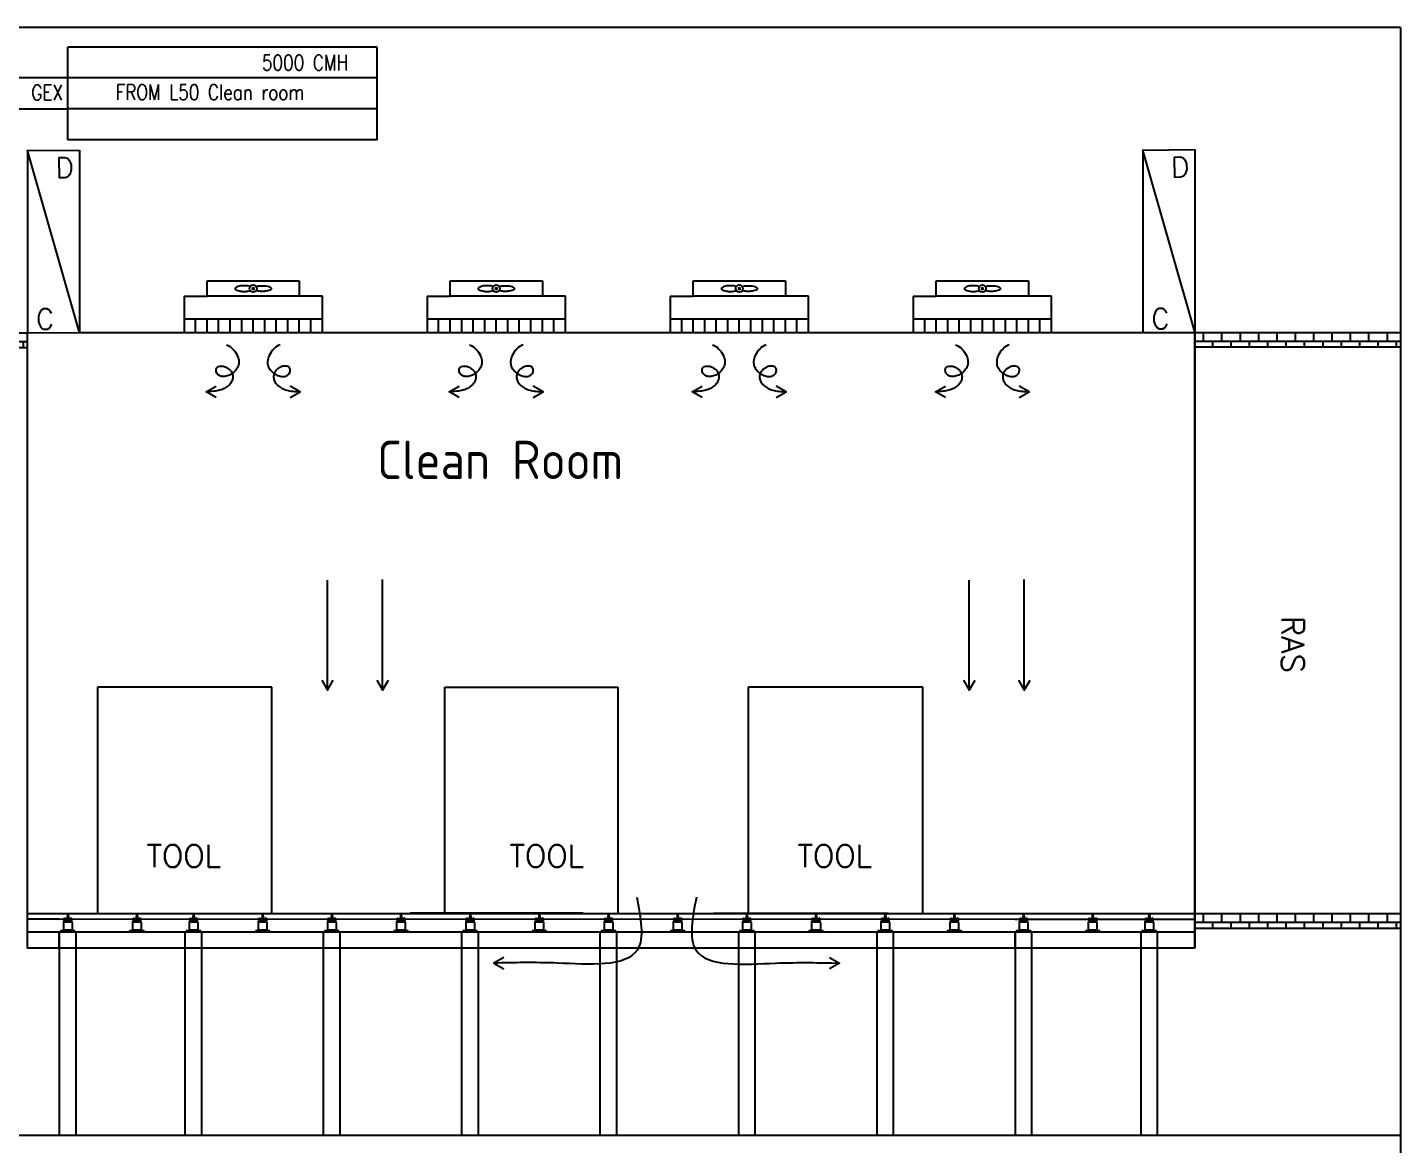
# Model space of a CAD drawing. Header units: millimetres. Extents: x 112 to 18918, y 65 to 12131.
# Drawn here: x 10517 to 13012, y 6738 to 8769 of the extents above; entities that cross this region are included whole.
import ezdxf
from ezdxf.enums import TextEntityAlignment as Align

# ---------------------------------------------------------------- set-up
doc = ezdxf.new("R2010")
doc.units = ezdxf.units.MM
for name, color, linetype in [('A-DETL-01', 1, 'Continuous'), ('M-CEQPM-MAU', 22, 'Continuous'), ('M-EQPM-TXT', 4, 'Continuous'), ('M-HVAC-CMDUCT', 150, 'Continuous'), ('X-F10A-PID-F0-00-MAMEX-001$0$DRAWING CONNECTOR', 3, 'Continuous')]:
    doc.layers.add(name, color=color, linetype=linetype)
doc.styles.add('AA-TXT', font='isocp.shx', dxfattribs={"bigfont": 'chineset.shx'})
doc.styles.add('STDTEXT', font='simplex.shx', dxfattribs={"bigfont": 'china.shx'})
doc.styles.add('X-F10A-PID-F0-00-MAMEX-001$0$ROMANS', font='romans.shx', dxfattribs={"width": 0.8})

# ---------------------------------------------------------------- blocks, each defined once
blk = doc.blocks.new('X-F10A-PID-F0-00-MAMEX-001$0$Textblock')
for p, q in [((0, 15), (50, 15)), ((0, 15), (0, 0)), ((50, 15), (50, 0)), ((0, 10), (50, 10)), ((0, 5), (50, 5)), ((0, 0), (50, 0))]:
    blk.add_line(p, q)
at = {"style": 'X-F10A-PID-F0-00-MAMEX-001$0$ROMANS', "width": 0.8}
for tag, p in [('X', (2.29, 11.06)), ('LINE2', (2.29, 6.06)), ('LINE3', (2.29, 1.06))]:
    blk.add_attdef(tag, p, '', height=2.5, dxfattribs=at)
blk = doc.blocks.new('X-F10A-PID-F0-00-MAMEX-001$0$PFEILEIN')
at = {"flags": 128}
blk.add_lwpolyline([(15, -2.5), (25, -2.5), (25, -5), (30, 0), (25, 5), (25, 2.5), (15, 2.5)], close=True, dxfattribs=at)
at = {"style": 'X-F10A-PID-F0-00-MAMEX-001$0$ROMANS', "width": 0.8}
blk.add_attdef('MEDIUM', text='', height=2.5, dxfattribs=at).set_placement((15.5, 0), align=Align.MIDDLE_LEFT)

msp = doc.modelspace()

# ---------------------------------------------------------------- hatches: boundary and pattern name
at = {"layer": 'M-CEQPM-MAU'}
h = msp.add_hatch(dxfattribs=at)
h.set_pattern_fill('AR-B88', color=252, scale=0.164336)
h.set_pattern_definition([(360, (-661826.928, -1384461.203), (2e-14, 33.39309756), []), (90, (-661826.928, -1384461.203), (-16.69654878, 33.39309756), [33.39309756, -33.39309756])])
h.paths.add_polyline_path([(10517, 8213.6), (10143.1, 8213.6), (10143.1, 8187.2), (10517, 8187.2)])
h = msp.add_hatch(dxfattribs=at)
h.set_pattern_fill('AR-B88', color=252, scale=0.164336)
h.set_pattern_definition([(360, (-659331.446, -1384460.343), (2e-14, 33.39309756), []), (90, (-659331.446, -1384460.343), (-16.69654878, 33.39309756), [33.39309756, -33.39309756])])
h.paths.add_polyline_path([(13012.5, 8214.5), (12638.6, 8214.5), (12638.6, 8188.1), (13012.5, 8188.1)])
h = msp.add_hatch(dxfattribs=at)
h.set_pattern_fill('AR-B88', color=252, scale=0.164336)
h.set_pattern_definition([(360, (-659331.446, -1385516.967), (2e-14, 33.39309756), []), (90, (-659331.446, -1385516.967), (-16.69654878, 33.39309756), [33.39309756, -33.39309756])])
h.paths.add_polyline_path([(13012.5, 7157.9), (12638.6, 7157.9), (12638.6, 7131.5), (13012.5, 7131.5)])

# ---------------------------------------------------------------- linework, layer by layer
at = {"color": 252}
for points in [[(10143.1, 8213.6), (10517, 8213.6)], [(12638.6, 8214.5), (13012.5, 8214.5)], [(10143.1, 8187.2), (10517, 8187.2)], [(12638.6, 8188.1), (13012.5, 8188.1)], [(12638.6, 7157.9), (13012.5, 7157.9)], [(12638.6, 7131.5), (13012.5, 7131.5)]]:
    msp.add_lwpolyline(points, dxfattribs=at)
at = {"layer": 'A-DETL-01', "color": 252, "linetype": 'Continuous'}
for p, q in [((13012.5, 8769), (13012.5, 1469.7)), ((12638.6, 8214.5), (12638.6, 7095))]:
    msp.add_line(p, q, dxfattribs=at)
at = {"layer": 'M-CEQPM-MAU', "color": 252}
for p, q in [((10517, 8545.1), (10517, 8213.6)), ((12544.2, 8545.9), (12544.2, 8214.5)), ((10517, 8213.6), (10611.3, 8214.5)), ((10961.4, 7569.5), (10644, 7569.5)), ((10644, 7569.5), (10644, 7158.6)), ((10961.4, 7158.6), (10961.4, 7569.5)), ((11275.4, 7158.6), (11275.4, 7569.5)), ((11275.4, 7569.5), (11589.9, 7569.5)), ((11589.9, 7569.5), (11589.9, 7158.6)), ((12144.5, 7569.5), (11827.1, 7569.5)), ((11827.1, 7569.5), (11827.1, 7158.6)), ((12144.5, 7158.6), (12144.5, 7569.5)), ((11526.9, 7158.6), (11212.4, 7158.6)), ((11764.1, 7158.6), (12081.5, 7158.6))]:
    msp.add_line(p, q, dxfattribs=at)
at = {"layer": 'M-CEQPM-MAU', "color": 252, "ltscale": 0.1}
for p, q in [((10843.5, 8280.2), (10843.5, 8308.2)), ((10843.5, 8308.2), (11011.1, 8308.2)), ((11011.1, 8308.2), (11011.1, 8280.2)), ((11285.2, 8280.2), (11285.2, 8308.2)), ((11285.2, 8308.2), (11452.8, 8308.2)), ((11452.8, 8308.2), (11452.8, 8280.2)), ((11726.9, 8280.2), (11726.9, 8308.2)), ((11726.9, 8308.2), (11894.6, 8308.2)), ((11894.6, 8308.2), (11894.6, 8280.2)), ((12168.6, 8280.2), (12168.6, 8308.2)), ((12168.6, 8308.2), (12336.3, 8308.2)), ((12336.3, 8308.2), (12336.3, 8280.2)), ((10801.6, 8280.2), (10843.5, 8280.2)), ((10801.6, 8280.2), (10801.6, 8214.5)), ((11011.1, 8280.2), (10843.5, 8280.2)), ((11053, 8280.2), (11011.1, 8280.2)), ((11053, 8214.5), (11053, 8280.2)), ((11243.3, 8280.2), (11285.2, 8280.2)), ((11243.3, 8280.2), (11243.3, 8214.5)), ((11452.8, 8280.2), (11285.2, 8280.2)), ((11494.7, 8280.2), (11452.8, 8280.2)), ((11494.7, 8214.5), (11494.7, 8280.2)), ((11685, 8280.2), (11726.9, 8280.2)), ((11685, 8280.2), (11685, 8214.5)), ((11894.6, 8280.2), (11726.9, 8280.2)), ((11936.5, 8280.2), (11894.6, 8280.2)), ((11936.5, 8214.5), (11936.5, 8280.2)), ((12126.7, 8280.2), (12168.6, 8280.2)), ((12126.7, 8280.2), (12126.7, 8214.5)), ((12336.3, 8280.2), (12168.6, 8280.2)), ((12378.2, 8280.2), (12336.3, 8280.2)), ((12378.2, 8214.5), (12378.2, 8280.2)), ((10801.6, 8239.1), (11053, 8239.1)), ((10822.6, 8214.5), (10822.6, 8239.1)), ((10843.5, 8214.5), (10843.5, 8239.1)), ((10864.5, 8214.5), (10864.5, 8239.1)), ((10885.4, 8214.5), (10885.4, 8239.1)), ((10906.4, 8214.5), (10906.4, 8239.1)), ((10927.3, 8214.5), (10927.3, 8239.1)), ((10948.3, 8214.5), (10948.3, 8239.1)), ((10969.2, 8214.5), (10969.2, 8239.1)), ((10990.2, 8214.5), (10990.2, 8239.1)), ((11011.1, 8214.5), (11011.1, 8239.1)), ((11032.1, 8214.5), (11032.1, 8239.1)), ((11243.3, 8239.1), (11494.7, 8239.1)), ((11264.3, 8214.5), (11264.3, 8239.1)), ((11285.2, 8214.5), (11285.2, 8239.1)), ((11306.2, 8214.5), (11306.2, 8239.1)), ((11327.1, 8214.5), (11327.1, 8239.1)), ((11348.1, 8214.5), (11348.1, 8239.1)), ((11369, 8214.5), (11369, 8239.1)), ((11390, 8214.5), (11390, 8239.1)), ((11410.9, 8214.5), (11410.9, 8239.1)), ((11431.9, 8214.5), (11431.9, 8239.1)), ((11452.8, 8214.5), (11452.8, 8239.1)), ((11473.8, 8214.5), (11473.8, 8239.1)), ((11685, 8239.1), (11936.5, 8239.1)), ((11706, 8214.5), (11706, 8239.1)), ((11726.9, 8214.5), (11726.9, 8239.1)), ((11747.9, 8214.5), (11747.9, 8239.1)), ((11768.8, 8214.5), (11768.8, 8239.1)), ((11789.8, 8214.5), (11789.8, 8239.1)), ((11810.7, 8214.5), (11810.7, 8239.1)), ((11831.7, 8214.5), (11831.7, 8239.1)), ((11852.6, 8214.5), (11852.6, 8239.1)), ((11873.6, 8214.5), (11873.6, 8239.1)), ((11894.6, 8214.5), (11894.6, 8239.1)), ((11915.5, 8214.5), (11915.5, 8239.1)), ((12126.7, 8239.1), (12378.2, 8239.1)), ((12147.7, 8214.5), (12147.7, 8239.1)), ((12168.6, 8214.5), (12168.6, 8239.1)), ((12189.6, 8214.5), (12189.6, 8239.1)), ((12210.5, 8214.5), (12210.5, 8239.1)), ((12231.5, 8214.5), (12231.5, 8239.1)), ((12252.5, 8214.5), (12252.5, 8239.1)), ((12273.4, 8214.5), (12273.4, 8239.1)), ((12294.4, 8214.5), (12294.4, 8239.1)), ((12315.3, 8214.5), (12315.3, 8239.1)), ((12336.3, 8214.5), (12336.3, 8239.1)), ((12357.2, 8214.5), (12357.2, 8239.1)), ((10517, 7094.1), (10517, 8213.6)), ((10611.3, 8214.5), (12638.6, 8214.5)), ((10801.6, 8214.5), (11053, 8214.5)), ((11243.3, 8214.5), (11494.7, 8214.5)), ((11685, 8214.5), (11936.5, 8214.5)), ((12126.7, 8214.5), (12378.2, 8214.5)), ((12638.6, 7095), (12638.6, 8214.5)), ((10517, 7158.1), (10574.8, 7158.1)), ((10574.8, 7147.7), (10517, 7147.6)), ((10574.8, 7157.8), (12311.8, 7158.1)), ((12311.8, 7147.7), (10574.8, 7147.3)), ((10582.3, 7142), (10582.3, 7128.1)), ((10598.1, 7142), (10582.3, 7142)), ((10597.4, 7144.2), (10582.9, 7144.2)), ((10582.9, 7142), (10582.9, 7144.2)), ((10583.3, 7149.6), (10584.7, 7149.6)), ((10583.3, 7149.6), (10583.3, 7144.2)), ((10584.7, 7149.6), (10584.7, 7148.5)), ((10589.3, 7148.5), (10584.7, 7148.5)), ((10590.2, 7159), (10588.5, 7148.5)), ((10589.4, 7149.6), (10589.1, 7144.2)), ((10591, 7149.6), (10589.4, 7149.6)), ((10590.2, 7159), (10591.9, 7148.5)), ((10591, 7149.6), (10591.2, 7144.2)), ((10595.7, 7148.5), (10591, 7148.5)), ((10595.7, 7149.6), (10595.7, 7148.5)), ((10597, 7149.6), (10595.7, 7149.6)), ((10597, 7149.6), (10597, 7144.2)), ((10597.4, 7142), (10597.4, 7144.2)), ((10598.1, 7142), (10598.1, 7128.1)), ((10708, 7142), (10708, 7128.1)), ((10723.8, 7142), (10708, 7142)), ((10723.1, 7144.2), (10708.7, 7144.2)), ((10708.7, 7142), (10708.7, 7144.2)), ((10709.1, 7149.6), (10710.4, 7149.6)), ((10709.1, 7149.6), (10709.1, 7144.2)), ((10710.4, 7149.6), (10710.4, 7148.5)), ((10715, 7148.5), (10710.4, 7148.5)), ((10715.9, 7159), (10714.2, 7148.5)), ((10715.1, 7149.6), (10714.8, 7144.2)), ((10716.7, 7149.6), (10715.1, 7149.6)), ((10715.9, 7159), (10717.6, 7148.5)), ((10716.7, 7149.6), (10717, 7144.2)), ((10721.4, 7148.5), (10716.7, 7148.5)), ((10721.4, 7149.6), (10721.4, 7148.5)), ((10722.7, 7149.6), (10721.4, 7149.6)), ((10722.7, 7149.6), (10722.7, 7144.2)), ((10723.1, 7142), (10723.1, 7144.2)), ((10723.8, 7142), (10723.8, 7128.1)), ((10810.7, 7142), (10810.7, 7128.1)), ((10826.5, 7142), (10810.7, 7142)), ((10825.9, 7144.2), (10811.4, 7144.2)), ((10811.4, 7142), (10811.4, 7144.2)), ((10811.8, 7149.6), (10813.1, 7149.6)), ((10811.8, 7149.6), (10811.8, 7144.2)), ((10813.1, 7149.6), (10813.1, 7148.5)), ((10817.8, 7148.5), (10813.1, 7148.5)), ((10818.6, 7159), (10816.9, 7148.5)), ((10817.8, 7149.6), (10817.6, 7144.2)), ((10819.4, 7149.6), (10817.8, 7149.6)), ((10818.6, 7159), (10820.3, 7148.5)), ((10819.4, 7149.6), (10819.7, 7144.2)), ((10824.1, 7148.5), (10819.5, 7148.5)), ((10824.1, 7149.6), (10824.1, 7148.5)), ((10825.5, 7149.6), (10824.1, 7149.6)), ((10825.5, 7149.6), (10825.5, 7144.2)), ((10825.9, 7142), (10825.9, 7144.2)), ((10826.5, 7142), (10826.5, 7128.1)), ((10936.4, 7142), (10936.4, 7128.1)), ((10952.2, 7142), (10936.4, 7142)), ((10951.6, 7144.2), (10937.1, 7144.2)), ((10937.1, 7142), (10937.1, 7144.2)), ((10937.5, 7149.6), (10938.8, 7149.6)), ((10937.5, 7149.6), (10937.5, 7144.2)), ((10938.8, 7149.6), (10938.8, 7148.5)), ((10943.5, 7148.5), (10938.8, 7148.5)), ((10944.3, 7159), (10942.7, 7148.5)), ((10943.5, 7149.6), (10943.3, 7144.2)), ((10945.1, 7149.6), (10943.5, 7149.6)), ((10944.3, 7159), (10946, 7148.5)), ((10945.1, 7149.6), (10945.4, 7144.2)), ((10949.8, 7148.5), (10945.2, 7148.5)), ((10949.8, 7149.6), (10949.8, 7148.5)), ((10951.2, 7149.6), (10949.8, 7149.6)), ((10951.2, 7149.6), (10951.2, 7144.2)), ((10951.6, 7142), (10951.6, 7144.2)), ((10952.2, 7142), (10952.2, 7128.1)), ((11062.2, 7142), (11062.2, 7128.1)), ((11077.9, 7142), (11062.2, 7142)), ((11077.3, 7144.2), (11062.8, 7144.2)), ((11062.8, 7142), (11062.8, 7144.2)), ((11063.2, 7149.6), (11064.6, 7149.6)), ((11063.2, 7149.6), (11063.2, 7144.2)), ((11064.6, 7149.6), (11064.6, 7148.5)), ((11069.2, 7148.5), (11064.6, 7148.5)), ((11070, 7159), (11068.4, 7148.5)), ((11069.3, 7149.6), (11069, 7144.2)), ((11070.8, 7149.6), (11069.3, 7149.6)), ((11070, 7159), (11071.7, 7148.5)), ((11070.8, 7149.6), (11071.1, 7144.2)), ((11075.5, 7148.5), (11070.9, 7148.5)), ((11075.5, 7149.6), (11075.5, 7148.5)), ((11076.9, 7149.6), (11075.5, 7149.6)), ((11076.9, 7149.6), (11076.9, 7144.2)), ((11077.3, 7142), (11077.3, 7144.2)), ((11077.9, 7142), (11077.9, 7128.1)), ((11187.9, 7142), (11187.9, 7128.1)), ((11203.7, 7142), (11187.9, 7142)), ((11203, 7144.2), (11188.5, 7144.2)), ((11188.5, 7142), (11188.5, 7144.2)), ((11188.9, 7149.6), (11190.3, 7149.6)), ((11188.9, 7149.6), (11188.9, 7144.2)), ((11190.3, 7149.6), (11190.3, 7148.5)), ((11194.9, 7148.5), (11190.3, 7148.5)), ((11195.8, 7159), (11194.1, 7148.5)), ((11195, 7149.6), (11194.7, 7144.2)), ((11196.6, 7149.6), (11195, 7149.6)), ((11195.8, 7159), (11197.4, 7148.5)), ((11196.6, 7149.6), (11196.8, 7144.2)), ((11201.3, 7148.5), (11196.6, 7148.5)), ((11201.3, 7149.6), (11201.3, 7148.5)), ((11202.6, 7149.6), (11201.3, 7149.6)), ((11202.6, 7149.6), (11202.6, 7144.2)), ((11203, 7142), (11203, 7144.2)), ((11203.7, 7142), (11203.7, 7128.1)), ((11313.6, 7142), (11313.6, 7128.1)), ((11329.4, 7142), (11313.6, 7142)), ((11328.7, 7144.2), (11314.2, 7144.2)), ((11314.2, 7142), (11314.2, 7144.2)), ((11314.6, 7149.6), (11316, 7149.6)), ((11314.6, 7149.6), (11314.6, 7144.2)), ((11316, 7149.6), (11316, 7148.5)), ((11320.6, 7148.5), (11316, 7148.5)), ((11321.5, 7159), (11319.8, 7148.5)), ((11320.7, 7149.6), (11320.4, 7144.2)), ((11322.3, 7149.6), (11320.7, 7149.6)), ((11321.5, 7159), (11323.2, 7148.5)), ((11322.3, 7149.6), (11322.5, 7144.2)), ((11327, 7148.5), (11322.3, 7148.5)), ((11327, 7149.6), (11327, 7148.5)), ((11328.3, 7149.6), (11327, 7149.6)), ((11328.3, 7149.6), (11328.3, 7144.2)), ((11328.7, 7142), (11328.7, 7144.2)), ((11329.4, 7142), (11329.4, 7128.1)), ((11439.3, 7142), (11439.3, 7128.1)), ((11455.1, 7142), (11439.3, 7142)), ((11454.4, 7144.2), (11440, 7144.2)), ((11440, 7142), (11440, 7144.2)), ((11440.4, 7149.6), (11441.7, 7149.6)), ((11440.4, 7149.6), (11440.4, 7144.2)), ((11441.7, 7149.6), (11441.7, 7148.5)), ((11446.4, 7148.5), (11441.7, 7148.5)), ((11447.2, 7159), (11445.5, 7148.5)), ((11446.4, 7149.6), (11446.1, 7144.2)), ((11448, 7149.6), (11446.4, 7149.6)), ((11447.2, 7159), (11448.9, 7148.5)), ((11448, 7149.6), (11448.3, 7144.2)), ((11452.7, 7148.5), (11448, 7148.5)), ((11452.7, 7149.6), (11452.7, 7148.5)), ((11454, 7149.6), (11452.7, 7149.6)), ((11454, 7149.6), (11454, 7144.2)), ((11454.4, 7142), (11454.4, 7144.2)), ((11455.1, 7142), (11455.1, 7128.1)), ((11565, 7142), (11565, 7128.1)), ((11580.8, 7142), (11565, 7142)), ((11580.2, 7144.2), (11565.7, 7144.2)), ((11565.7, 7142), (11565.7, 7144.2)), ((11566.1, 7149.6), (11567.4, 7149.6)), ((11566.1, 7149.6), (11566.1, 7144.2)), ((11567.4, 7149.6), (11567.4, 7148.5)), ((11572.1, 7148.5), (11567.4, 7148.5)), ((11572.9, 7159), (11571.2, 7148.5)), ((11572.1, 7149.6), (11571.9, 7144.2)), ((11573.7, 7149.6), (11572.1, 7149.6)), ((11572.9, 7159), (11574.6, 7148.5)), ((11573.7, 7149.6), (11574, 7144.2)), ((11578.4, 7148.5), (11573.8, 7148.5)), ((11578.4, 7149.6), (11578.4, 7148.5)), ((11579.8, 7149.6), (11578.4, 7149.6)), ((11579.8, 7149.6), (11579.8, 7144.2)), ((11580.2, 7142), (11580.2, 7144.2)), ((11580.8, 7142), (11580.8, 7128.1)), ((11690.7, 7142), (11690.7, 7128.1)), ((11706.5, 7142), (11690.7, 7142)), ((11705.9, 7144.2), (11691.4, 7144.2)), ((11691.4, 7142), (11691.4, 7144.2)), ((11691.8, 7149.6), (11693.1, 7149.6)), ((11691.8, 7149.6), (11691.8, 7144.2)), ((11693.1, 7149.6), (11693.1, 7148.5)), ((11697.8, 7148.5), (11693.1, 7148.5)), ((11698.6, 7159), (11697, 7148.5)), ((11697.8, 7149.6), (11697.6, 7144.2)), ((11699.4, 7149.6), (11697.8, 7149.6)), ((11698.6, 7159), (11700.3, 7148.5)), ((11699.4, 7149.6), (11699.7, 7144.2)), ((11704.1, 7148.5), (11699.5, 7148.5)), ((11704.1, 7149.6), (11704.1, 7148.5)), ((11705.5, 7149.6), (11704.1, 7149.6)), ((11705.5, 7149.6), (11705.5, 7144.2)), ((11705.9, 7142), (11705.9, 7144.2)), ((11706.5, 7142), (11706.5, 7128.1)), ((11816.5, 7142), (11816.5, 7128.1)), ((11832.2, 7142), (11816.5, 7142)), ((11831.6, 7144.2), (11817.1, 7144.2)), ((11817.1, 7142), (11817.1, 7144.2)), ((11817.5, 7149.6), (11818.9, 7149.6)), ((11817.5, 7149.6), (11817.5, 7144.2)), ((11818.9, 7149.6), (11818.9, 7148.5)), ((11823.5, 7148.5), (11818.9, 7148.5)), ((11824.4, 7159), (11822.7, 7148.5)), ((11823.6, 7149.6), (11823.3, 7144.2)), ((11825.1, 7149.6), (11823.6, 7149.6)), ((11824.4, 7159), (11826, 7148.5)), ((11825.1, 7149.6), (11825.4, 7144.2)), ((11829.8, 7148.5), (11825.2, 7148.5)), ((11829.8, 7149.6), (11829.8, 7148.5)), ((11831.2, 7149.6), (11829.8, 7149.6)), ((11831.2, 7149.6), (11831.2, 7144.2)), ((11831.6, 7142), (11831.6, 7144.2)), ((11832.2, 7142), (11832.2, 7128.1)), ((11942.2, 7142), (11942.2, 7128.1)), ((11958, 7142), (11942.2, 7142)), ((11957.3, 7144.2), (11942.8, 7144.2)), ((11942.8, 7142), (11942.8, 7144.2)), ((11943.2, 7149.6), (11944.6, 7149.6)), ((11943.2, 7149.6), (11943.2, 7144.2)), ((11944.6, 7149.6), (11944.6, 7148.5)), ((11949.2, 7148.5), (11944.6, 7148.5)), ((11950.1, 7159), (11948.4, 7148.5)), ((11949.3, 7149.6), (11949, 7144.2)), ((11950.9, 7149.6), (11949.3, 7149.6)), ((11950.1, 7159), (11951.7, 7148.5)), ((11950.9, 7149.6), (11951.1, 7144.2)), ((11955.6, 7148.5), (11950.9, 7148.5)), ((11955.6, 7149.6), (11955.6, 7148.5)), ((11956.9, 7149.6), (11955.6, 7149.6)), ((11956.9, 7149.6), (11956.9, 7144.2)), ((11957.3, 7142), (11957.3, 7144.2)), ((11958, 7142), (11958, 7128.1)), ((12067.9, 7142), (12067.9, 7128.1)), ((12083.7, 7142), (12067.9, 7142)), ((12083, 7144.2), (12068.5, 7144.2)), ((12068.5, 7142), (12068.5, 7144.2)), ((12068.9, 7149.6), (12070.3, 7149.6)), ((12068.9, 7149.6), (12068.9, 7144.2)), ((12070.3, 7149.6), (12070.3, 7148.5)), ((12074.9, 7148.5), (12070.3, 7148.5)), ((12075.8, 7159), (12074.1, 7148.5)), ((12075, 7149.6), (12074.7, 7144.2)), ((12076.6, 7149.6), (12075, 7149.6)), ((12075.8, 7159), (12077.5, 7148.5)), ((12076.6, 7149.6), (12076.8, 7144.2)), ((12081.3, 7148.5), (12076.6, 7148.5)), ((12081.3, 7149.6), (12081.3, 7148.5)), ((12082.6, 7149.6), (12081.3, 7149.6)), ((12082.6, 7149.6), (12082.6, 7144.2)), ((12083, 7142), (12083, 7144.2)), ((12083.7, 7142), (12083.7, 7128.1)), ((12193.6, 7142), (12193.6, 7128.1)), ((12209.4, 7142), (12193.6, 7142)), ((12208.7, 7144.2), (12194.3, 7144.2)), ((12194.3, 7142), (12194.3, 7144.2)), ((12194.7, 7149.6), (12196, 7149.6)), ((12194.7, 7149.6), (12194.7, 7144.2)), ((12196, 7149.6), (12196, 7148.5)), ((12200.7, 7148.5), (12196, 7148.5)), ((12201.5, 7159), (12199.8, 7148.5)), ((12200.7, 7149.6), (12200.4, 7144.2)), ((12202.3, 7149.6), (12200.7, 7149.6)), ((12201.5, 7159), (12203.2, 7148.5)), ((12202.3, 7149.6), (12202.6, 7144.2)), ((12207, 7148.5), (12202.4, 7148.5)), ((12207, 7149.6), (12207, 7148.5)), ((12208.3, 7149.6), (12207, 7149.6)), ((12208.3, 7149.6), (12208.3, 7144.2)), ((12208.7, 7142), (12208.7, 7144.2)), ((12209.4, 7142), (12209.4, 7128.1)), ((12311.8, 7157.8), (12638.6, 7157.9)), ((12638.6, 7147.4), (12311.8, 7147.3)), ((12319.3, 7142), (12319.3, 7128.1)), ((12335.1, 7142), (12319.3, 7142)), ((12334.5, 7144.2), (12320, 7144.2)), ((12320, 7142), (12320, 7144.2)), ((12320.4, 7149.6), (12321.7, 7149.6)), ((12320.4, 7149.6), (12320.4, 7144.2)), ((12321.7, 7149.6), (12321.7, 7148.5)), ((12326.4, 7148.5), (12321.7, 7148.5)), ((12327.2, 7159), (12325.5, 7148.5)), ((12326.4, 7149.6), (12326.2, 7144.2)), ((12328, 7149.6), (12326.4, 7149.6)), ((12327.2, 7159), (12328.9, 7148.5)), ((12328, 7149.6), (12328.3, 7144.2)), ((12332.7, 7148.5), (12328.1, 7148.5)), ((12332.7, 7149.6), (12332.7, 7148.5)), ((12334.1, 7149.6), (12332.7, 7149.6)), ((12334.1, 7149.6), (12334.1, 7144.2)), ((12334.5, 7142), (12334.5, 7144.2)), ((12335.1, 7142), (12335.1, 7128.1)), ((12445, 7142), (12445, 7128.1)), ((12460.8, 7142), (12445, 7142)), ((12460.2, 7144.2), (12445.7, 7144.2)), ((12445.7, 7142), (12445.7, 7144.2)), ((12446.1, 7149.6), (12447.4, 7149.6)), ((12446.1, 7149.6), (12446.1, 7144.2)), ((12447.4, 7149.6), (12447.4, 7148.5)), ((12452.1, 7148.5), (12447.4, 7148.5)), ((12452.9, 7159), (12451.3, 7148.5)), ((12452.1, 7149.6), (12451.9, 7144.2)), ((12453.7, 7149.6), (12452.1, 7149.6)), ((12452.9, 7159), (12454.6, 7148.5)), ((12453.7, 7149.6), (12454, 7144.2)), ((12458.4, 7148.5), (12453.8, 7148.5)), ((12458.4, 7149.6), (12458.4, 7148.5)), ((12459.8, 7149.6), (12458.4, 7149.6)), ((12459.8, 7149.6), (12459.8, 7144.2)), ((12460.2, 7142), (12460.2, 7144.2)), ((12460.8, 7142), (12460.8, 7128.1)), ((12547.8, 7142), (12547.8, 7128.1)), ((12563.5, 7142), (12547.8, 7142)), ((12562.9, 7144.2), (12548.4, 7144.2)), ((12548.4, 7142), (12548.4, 7144.2)), ((12548.8, 7149.6), (12550.2, 7149.6)), ((12548.8, 7149.6), (12548.8, 7144.2)), ((12550.2, 7149.6), (12550.2, 7148.5)), ((12554.8, 7148.5), (12550.2, 7148.5)), ((12555.7, 7159), (12554, 7148.5)), ((12554.9, 7149.6), (12554.6, 7144.2)), ((12556.5, 7149.6), (12554.9, 7149.6)), ((12555.7, 7159), (12557.3, 7148.5)), ((12556.5, 7149.6), (12556.7, 7144.2)), ((12561.2, 7148.5), (12556.5, 7148.5)), ((12561.2, 7149.6), (12561.2, 7148.5)), ((12562.5, 7149.6), (12561.2, 7149.6)), ((12562.5, 7149.6), (12562.5, 7144.2)), ((12562.9, 7142), (12562.9, 7144.2)), ((12563.5, 7142), (12563.5, 7128.1)), ((10603.3, 7126.7), (10577, 7126.7)), ((10577, 7126.7), (10577, 7124.6)), ((10603.3, 7124.6), (10577, 7124.6)), ((10582.3, 7128.1), (10598.1, 7128.1)), ((10583.1, 7128.1), (10583.1, 7126.8)), ((10597.2, 7128.1), (10597.2, 7126.7)), ((10603.3, 7126.7), (10603.3, 7124.6)), ((10729, 7126.7), (10702.7, 7126.7)), ((10702.7, 7126.7), (10702.7, 7124.6)), ((10729, 7124.6), (10702.7, 7124.6)), ((10708, 7128.1), (10723.8, 7128.1)), ((10708.9, 7128.1), (10708.9, 7126.8)), ((10722.9, 7128.1), (10722.9, 7126.7)), ((10729, 7126.7), (10729, 7124.6)), ((10831.8, 7126.7), (10805.5, 7126.7)), ((10805.5, 7126.7), (10805.5, 7124.6)), ((10831.8, 7124.6), (10805.5, 7124.6)), ((10810.7, 7128.1), (10826.5, 7128.1)), ((10811.6, 7128.1), (10811.6, 7126.8)), ((10825.6, 7128.1), (10825.6, 7126.7)), ((10831.8, 7126.7), (10831.8, 7124.6)), ((10957.5, 7126.7), (10931.2, 7126.7)), ((10931.2, 7126.7), (10931.2, 7124.6)), ((10957.5, 7124.6), (10931.2, 7124.6)), ((10936.4, 7128.1), (10952.2, 7128.1)), ((10937.3, 7128.1), (10937.3, 7126.8)), ((10951.4, 7128.1), (10951.4, 7126.7)), ((10957.5, 7126.7), (10957.5, 7124.6)), ((11083.2, 7126.7), (11056.9, 7126.7)), ((11056.9, 7126.7), (11056.9, 7124.6)), ((11083.2, 7124.6), (11056.9, 7124.6)), ((11062.2, 7128.1), (11077.9, 7128.1)), ((11063, 7128.1), (11063, 7126.8)), ((11077.1, 7128.1), (11077.1, 7126.7)), ((11083.2, 7126.7), (11083.2, 7124.6)), ((11208.9, 7126.7), (11182.6, 7126.7)), ((11182.6, 7126.7), (11182.6, 7124.6)), ((11208.9, 7124.6), (11182.6, 7124.6)), ((11187.9, 7128.1), (11203.7, 7128.1)), ((11188.7, 7128.1), (11188.7, 7126.8)), ((11202.8, 7128.1), (11202.8, 7126.7)), ((11208.9, 7126.7), (11208.9, 7124.6)), ((11334.6, 7126.7), (11308.3, 7126.7)), ((11308.3, 7126.7), (11308.3, 7124.6)), ((11334.6, 7124.6), (11308.3, 7124.6)), ((11313.6, 7128.1), (11329.4, 7128.1)), ((11314.5, 7128.1), (11314.5, 7126.8)), ((11328.5, 7128.1), (11328.5, 7126.7)), ((11334.6, 7126.7), (11334.6, 7124.6)), ((11460.3, 7126.7), (11434.1, 7126.7)), ((11434.1, 7126.7), (11434.1, 7124.6)), ((11460.3, 7124.6), (11434.1, 7124.6)), ((11439.3, 7128.1), (11455.1, 7128.1)), ((11440.2, 7128.1), (11440.2, 7126.8)), ((11454.2, 7128.1), (11454.2, 7126.7)), ((11460.3, 7126.7), (11460.3, 7124.6)), ((11586.1, 7126.7), (11559.8, 7126.7)), ((11559.8, 7126.7), (11559.8, 7124.6)), ((11586.1, 7124.6), (11559.8, 7124.6)), ((11565, 7128.1), (11580.8, 7128.1)), ((11565.9, 7128.1), (11565.9, 7126.8)), ((11580, 7128.1), (11580, 7126.7)), ((11586.1, 7126.7), (11586.1, 7124.6)), ((11711.8, 7126.7), (11685.5, 7126.7)), ((11685.5, 7126.7), (11685.5, 7124.6)), ((11711.8, 7124.6), (11685.5, 7124.6)), ((11690.7, 7128.1), (11706.5, 7128.1)), ((11691.6, 7128.1), (11691.6, 7126.8)), ((11705.7, 7128.1), (11705.7, 7126.7)), ((11711.8, 7126.7), (11711.8, 7124.6)), ((11837.5, 7126.7), (11811.2, 7126.7)), ((11811.2, 7126.7), (11811.2, 7124.6)), ((11837.5, 7124.6), (11811.2, 7124.6)), ((11816.5, 7128.1), (11832.2, 7128.1)), ((11817.3, 7128.1), (11817.3, 7126.8)), ((11831.4, 7128.1), (11831.4, 7126.7)), ((11837.5, 7126.7), (11837.5, 7124.6)), ((11963.2, 7126.7), (11936.9, 7126.7)), ((11936.9, 7126.7), (11936.9, 7124.6)), ((11963.2, 7124.6), (11936.9, 7124.6)), ((11942.2, 7128.1), (11958, 7128.1)), ((11943, 7128.1), (11943, 7126.8)), ((11957.1, 7128.1), (11957.1, 7126.7)), ((11963.2, 7126.7), (11963.2, 7124.6)), ((12088.9, 7126.7), (12062.6, 7126.7)), ((12062.6, 7126.7), (12062.6, 7124.6)), ((12088.9, 7124.6), (12062.6, 7124.6)), ((12067.9, 7128.1), (12083.7, 7128.1)), ((12068.8, 7128.1), (12068.8, 7126.8)), ((12082.8, 7128.1), (12082.8, 7126.7)), ((12088.9, 7126.7), (12088.9, 7124.6)), ((12214.6, 7126.7), (12188.4, 7126.7)), ((12188.4, 7126.7), (12188.4, 7124.6)), ((12214.6, 7124.6), (12188.4, 7124.6)), ((12193.6, 7128.1), (12209.4, 7128.1)), ((12194.5, 7128.1), (12194.5, 7126.8)), ((12208.5, 7128.1), (12208.5, 7126.7)), ((12214.6, 7126.7), (12214.6, 7124.6)), ((12340.4, 7126.7), (12314.1, 7126.7)), ((12314.1, 7126.7), (12314.1, 7124.6)), ((12340.4, 7124.6), (12314.1, 7124.6)), ((12319.3, 7128.1), (12335.1, 7128.1)), ((12320.2, 7128.1), (12320.2, 7126.8)), ((12334.3, 7128.1), (12334.3, 7126.7)), ((12340.4, 7126.7), (12340.4, 7124.6)), ((12466.1, 7126.7), (12439.8, 7126.7)), ((12439.8, 7126.7), (12439.8, 7124.6)), ((12466.1, 7124.6), (12439.8, 7124.6)), ((12445, 7128.1), (12460.8, 7128.1)), ((12445.9, 7128.1), (12445.9, 7126.8)), ((12460, 7128.1), (12460, 7126.7)), ((12466.1, 7126.7), (12466.1, 7124.6)), ((12568.8, 7126.7), (12542.5, 7126.7)), ((12542.5, 7126.7), (12542.5, 7124.6)), ((12568.8, 7124.6), (12542.5, 7124.6)), ((12547.8, 7128.1), (12563.5, 7128.1)), ((12548.6, 7128.1), (12548.6, 7126.8)), ((12562.7, 7128.1), (12562.7, 7126.7)), ((12568.8, 7126.7), (12568.8, 7124.6))]:
    msp.add_line(p, q, dxfattribs=at)
at = {"layer": 'M-CEQPM-MAU', "color": 252}
for points in [[(13012.5, 8769), (8977.2, 8769)], [(13012.5, 6754.7), (8977.2, 6754.7)]]:
    msp.add_lwpolyline(points, dxfattribs=at)
for points in [[(10611.3, 8545.9), (10611.3, 8214.5), (10517, 8545.1)], [(12638.6, 8546.8), (12638.6, 8215.4), (12544.2, 8545.9)]]:
    msp.add_lwpolyline(points, close=True, dxfattribs=at)
at = {"layer": 'M-CEQPM-MAU', "color": 252, "ltscale": 0.1}
for points in [[(10922, 8298, 0.03966), (10917.6, 8299, 0.032614), (10910.8, 8299.4, 0.032614), (10904.1, 8299, 0.044087), (10899.3, 8297.9, 0.086721), (10895.2, 8295.8, 0.233651), (10894.4, 8294.2, 0.233651), (10895.2, 8292.6, 0.086721), (10899.3, 8290.5, 0.044087), (10904.1, 8289.4, 0.032614), (10910.8, 8289, 0.032614), (10917.6, 8289.4, 0.03966), (10922, 8290.4)], [(10932.7, 8298, -0.03966), (10937.1, 8299, -0.032614), (10943.8, 8299.4, -0.032614), (10950.5, 8299, -0.044087), (10955.4, 8297.9, -0.086721), (10959.4, 8295.8, -0.233651), (10960.2, 8294.2, -0.233651), (10959.4, 8292.6, -0.086721), (10955.4, 8290.5, -0.044087), (10950.5, 8289.4, -0.032614), (10943.8, 8289, -0.032614), (10937.1, 8289.4, -0.03966), (10932.7, 8290.4)], [(11363.7, 8298, 0.03966), (11359.3, 8299, 0.032614), (11352.6, 8299.4, 0.032614), (11345.8, 8299, 0.044087), (11341, 8297.9, 0.086721), (11336.9, 8295.8, 0.233651), (11336.2, 8294.2, 0.233651), (11336.9, 8292.6, 0.086721), (11341, 8290.5, 0.044087), (11345.8, 8289.4, 0.032614), (11352.6, 8289, 0.032614), (11359.3, 8289.4, 0.03966), (11363.7, 8290.4)], [(11374.4, 8298, -0.03966), (11378.8, 8299, -0.032614), (11385.5, 8299.4, -0.032614), (11392.2, 8299, -0.044087), (11397.1, 8297.9, -0.086721), (11401.1, 8295.8, -0.233651), (11401.9, 8294.2, -0.233651), (11401.1, 8292.6, -0.086721), (11397.1, 8290.5, -0.044087), (11392.2, 8289.4, -0.032614), (11385.5, 8289, -0.032614), (11378.8, 8289.4, -0.03966), (11374.4, 8290.4)], [(11805.4, 8298, 0.03966), (11801, 8299, 0.032614), (11794.3, 8299.4, 0.032614), (11787.5, 8299, 0.044087), (11782.7, 8297.9, 0.086721), (11778.7, 8295.8, 0.233651), (11777.9, 8294.2, 0.233651), (11778.7, 8292.6, 0.086721), (11782.7, 8290.5, 0.044087), (11787.5, 8289.4, 0.032614), (11794.3, 8289, 0.032614), (11801, 8289.4, 0.03966), (11805.4, 8290.4)], [(11816.1, 8298, -0.03966), (11820.5, 8299, -0.032614), (11827.2, 8299.4, -0.032614), (11833.9, 8299, -0.044087), (11838.8, 8297.9, -0.086721), (11842.8, 8295.8, -0.233651), (11843.6, 8294.2, -0.233651), (11842.8, 8292.6, -0.086721), (11838.8, 8290.5, -0.044087), (11833.9, 8289.4, -0.032614), (11827.2, 8289, -0.032614), (11820.5, 8289.4, -0.03966), (11816.1, 8290.4)], [(12247.1, 8298, 0.03966), (12242.7, 8299, 0.032614), (12236, 8299.4, 0.032614), (12229.3, 8299, 0.044087), (12224.4, 8297.9, 0.086721), (12220.4, 8295.8, 0.233651), (12219.6, 8294.2, 0.233651), (12220.4, 8292.6, 0.086721), (12224.4, 8290.5, 0.044087), (12229.3, 8289.4, 0.032614), (12236, 8289, 0.032614), (12242.7, 8289.4, 0.03966), (12247.1, 8290.4)], [(12257.8, 8298, -0.03966), (12262.2, 8299, -0.032614), (12268.9, 8299.4, -0.032614), (12275.6, 8299, -0.044087), (12280.5, 8297.9, -0.086721), (12284.5, 8295.8, -0.233651), (12285.3, 8294.2, -0.233651), (12284.5, 8292.6, -0.086721), (12280.5, 8290.5, -0.044087), (12275.6, 8289.4, -0.032614), (12268.9, 8289, -0.032614), (12262.2, 8289.4, -0.03966), (12257.8, 8290.4)]]:
    msp.add_lwpolyline(points, format="xyb", dxfattribs=at)
at = {"layer": 'M-CEQPM-MAU', "color": 252, "ltscale": 0.1, "const_width": 3.29}
for points in [[(10929, 8294.2, -1), (10925.7, 8294.2, -1)], [(11370.7, 8294.2, -1), (11367.4, 8294.2, -1)], [(11812.4, 8294.2, -1), (11809.1, 8294.2, -1)], [(12254.1, 8294.2, -1), (12250.8, 8294.2, -1)]]:
    msp.add_lwpolyline(points, format="xyb", close=True, dxfattribs=at)
at = {"layer": 'M-CEQPM-MAU', "color": 252, "ltscale": 0.1}
for points in [[(10517, 7124.6), (10574.8, 7124.6)], [(12311.8, 7095), (10574.8, 7095), (10574.8, 7124.6), (12311.8, 7124.6)], [(12638.6, 7095), (12311.8, 7095), (12311.8, 7124.6), (12638.6, 7124.6)], [(10574.8, 7095), (10517, 7095)]]:
    msp.add_lwpolyline(points, dxfattribs=at)
for points in [[(10575.4, 6754.7), (10575.4, 7124.6), (10605, 7124.6), (10605, 6754.7)], [(10803.8, 6754.7), (10803.8, 7124.6), (10833.4, 7124.6), (10833.4, 6754.7)], [(11055.3, 6754.7), (11055.3, 7124.6), (11084.8, 7124.6), (11084.8, 6754.7)], [(11306.7, 6754.7), (11306.7, 7124.6), (11336.3, 7124.6), (11336.3, 6754.7)], [(11558.1, 6754.7), (11558.1, 7124.6), (11587.7, 7124.6), (11587.7, 6754.7)], [(11809.6, 6754.7), (11809.6, 7124.6), (11839.1, 7124.6), (11839.1, 6754.7)], [(12061, 6754.7), (12061, 7124.6), (12090.6, 7124.6), (12090.6, 6754.7)], [(12312.4, 6754.7), (12312.4, 7124.6), (12342, 7124.6), (12342, 6754.7)], [(12540.9, 6754.7), (12540.9, 7124.6), (12570.4, 7124.6), (12570.4, 6754.7)]]:
    msp.add_lwpolyline(points, close=True, dxfattribs=at)
for centre in [(10927.3, 8294.2), (11369, 8294.2), (11810.7, 8294.2), (12252.5, 8294.2)]:
    msp.add_circle(centre, 6.57, dxfattribs=at)
at = {"layer": 'M-HVAC-CMDUCT', "color": 252}
for p, q in [((11062.5, 7564), (11062.5, 7763.9)), ((11162.5, 7564), (11162.5, 7765)), ((12228.7, 7564), (12228.7, 7763.9)), ((12328.7, 7564), (12328.7, 7765))]:
    msp.add_line(p, q, dxfattribs=at)
at = {"layer": 'M-HVAC-CMDUCT', "color": 252, "ltscale": 0.1}
for points in [[(10878.6, 8191.9, -0.140241), (10889.7, 8184.5, -0.038232), (10893.7, 8180.3), (10894.8, 8178.7), (10896.7, 8175.4), (10898.4, 8172.4), (10899.5, 8169.5), (10900.3, 8166.9), (10900.9, 8164.3), (10901.2, 8161.9), (10901.2, 8159.7), (10901.1, 8157.5), (10900.7, 8155.4), (10900.1, 8153.4), (10899.3, 8151.4), (10898.2, 8149.5), (10897, 8147.6), (10895.6, 8145.7), (10894, 8144), (10892.3, 8142.3), (10890.5, 8140.7), (10888.5, 8139.3), (10886.5, 8138), (10884.4, 8136.9), (10882.3, 8136), (10880.2, 8135.3), (10878, 8134.7), (10876, 8134.4), (10874, 8134.2), (10872.1, 8134.2), (10870.3, 8134.4), (10868.7, 8134.7), (10867.3, 8135.2), (10866, 8135.9), (10864.8, 8136.6, -0.282011), (10859.9, 8146.1, -0.222152), (10862.1, 8151.3, -0.123311), (10866.4, 8153.2), (10868, 8153.3), (10869.7, 8153.4), (10871.5, 8153.3), (10873.2, 8153), (10874.9, 8152.6), (10876.5, 8152), (10878.1, 8151.3), (10879.6, 8150.4), (10881.1, 8149.5), (10882.5, 8148.5), (10883.7, 8147.4), (10884.9, 8146.2), (10886, 8145.1), (10887, 8143.8), (10887.8, 8142.6), (10888.6, 8141.3), (10889.2, 8139.9), (10889.6, 8138.5), (10890, 8137), (10890.2, 8135.6), (10890.3, 8134), (10890.3, 8132.4), (10890.1, 8130.8), (10889.7, 8129.2), (10889.3, 8127.6), (10888.6, 8126), (10887.8, 8124.4), (10886.9, 8122.9), (10885.8, 8121.4), (10884.6, 8119.9), (10883.2, 8118.6), (10881.7, 8117.2), (10880.1, 8116), (10878.4, 8114.8), (10876.6, 8113.7), (10874.7, 8112.7), (10872.8, 8111.8), (10870.8, 8110.9), (10868.6, 8110.2), (10866.3, 8109.5), (10863.9, 8108.9), (10861.3, 8108.3), (10858.5, 8107.9), (10855.5, 8107.5), (10852.2, 8107.1), (10848.8, 8106.8), (10845.3, 8106.6), (10841.9, 8106.4)], [(10976, 8191.9, 0.140241), (10964.8, 8184.5, 0.038232), (10960.9, 8180.3), (10959.8, 8178.7), (10957.8, 8175.4), (10956.2, 8172.4), (10955, 8169.5), (10954.2, 8166.9), (10953.7, 8164.3), (10953.4, 8161.9), (10953.3, 8159.7), (10953.5, 8157.5), (10953.9, 8155.4), (10954.5, 8153.4), (10955.3, 8151.4), (10956.3, 8149.5), (10957.5, 8147.6), (10959, 8145.7), (10960.5, 8144), (10962.3, 8142.3), (10964.1, 8140.7), (10966, 8139.3), (10968.1, 8138), (10970.1, 8136.9), (10972.3, 8136), (10974.4, 8135.3), (10976.5, 8134.7), (10978.6, 8134.4), (10980.6, 8134.2), (10982.5, 8134.2), (10984.2, 8134.4), (10985.8, 8134.7), (10987.3, 8135.2), (10988.5, 8135.9), (10989.7, 8136.6, 0.282011), (10994.6, 8146.1, 0.222152), (10992.4, 8151.3, 0.123311), (10988.1, 8153.2), (10986.5, 8153.3), (10984.8, 8153.4), (10983.1, 8153.3), (10981.4, 8153), (10979.7, 8152.6), (10978, 8152), (10976.4, 8151.3), (10974.9, 8150.4), (10973.5, 8149.5), (10972.1, 8148.5), (10970.8, 8147.4), (10969.6, 8146.2), (10968.5, 8145.1), (10967.6, 8143.8), (10966.7, 8142.6), (10966, 8141.3), (10965.4, 8139.9), (10964.9, 8138.5), (10964.5, 8137), (10964.3, 8135.6), (10964.2, 8134), (10964.3, 8132.4), (10964.5, 8130.8), (10964.8, 8129.2), (10965.3, 8127.6), (10965.9, 8126), (10966.7, 8124.4), (10967.6, 8122.9), (10968.7, 8121.4), (10970, 8119.9), (10971.3, 8118.6), (10972.8, 8117.2), (10974.4, 8116), (10976.1, 8114.8), (10977.9, 8113.7), (10979.8, 8112.7), (10981.8, 8111.8), (10983.8, 8110.9), (10985.9, 8110.2), (10988.2, 8109.5), (10990.7, 8108.9), (10993.3, 8108.3), (10996.1, 8107.9), (10999.1, 8107.5), (11002.3, 8107.1), (11005.7, 8106.8), (11009.2, 8106.6), (11012.7, 8106.4)], [(11320.3, 8191.9, -0.140241), (11331.5, 8184.5, -0.038232), (11335.4, 8180.3), (11336.5, 8178.7), (11338.5, 8175.4), (11340.1, 8172.4), (11341.2, 8169.5), (11342, 8166.9), (11342.6, 8164.3), (11342.9, 8161.9), (11342.9, 8159.7), (11342.8, 8157.5), (11342.4, 8155.4), (11341.8, 8153.4), (11341, 8151.4), (11339.9, 8149.5), (11338.7, 8147.6), (11337.3, 8145.7), (11335.7, 8144), (11334, 8142.3), (11332.2, 8140.7), (11330.2, 8139.3), (11328.2, 8138), (11326.1, 8136.9), (11324, 8136), (11321.9, 8135.3), (11319.8, 8134.7), (11317.7, 8134.4), (11315.7, 8134.2), (11313.8, 8134.2), (11312, 8134.4), (11310.4, 8134.7), (11309, 8135.2), (11307.7, 8135.9), (11306.5, 8136.6, -0.282011), (11301.6, 8146.1, -0.222152), (11303.8, 8151.3, -0.123311), (11308.1, 8153.2), (11309.7, 8153.3), (11311.4, 8153.4), (11313.2, 8153.3), (11314.9, 8153), (11316.6, 8152.6), (11318.2, 8152), (11319.8, 8151.3), (11321.4, 8150.4), (11322.8, 8149.5), (11324.2, 8148.5), (11325.5, 8147.4), (11326.6, 8146.2), (11327.7, 8145.1), (11328.7, 8143.8), (11329.5, 8142.6), (11330.3, 8141.3), (11330.9, 8139.9), (11331.4, 8138.5), (11331.7, 8137), (11331.9, 8135.6), (11332, 8134), (11332, 8132.4), (11331.8, 8130.8), (11331.4, 8129.2), (11331, 8127.6), (11330.3, 8126), (11329.6, 8124.4), (11328.6, 8122.9), (11327.5, 8121.4), (11326.3, 8119.9), (11324.9, 8118.6), (11323.4, 8117.2), (11321.8, 8116), (11320.1, 8114.8), (11318.3, 8113.7), (11316.5, 8112.7), (11314.5, 8111.8), (11312.5, 8110.9), (11310.3, 8110.2), (11308, 8109.5), (11305.6, 8108.9), (11303, 8108.3), (11300.2, 8107.9), (11297.2, 8107.5), (11293.9, 8107.1), (11290.5, 8106.8), (11287.1, 8106.6), (11283.6, 8106.4)], [(11417.7, 8191.9, 0.140241), (11406.5, 8184.5, 0.038232), (11402.6, 8180.3), (11401.5, 8178.7), (11399.5, 8175.4), (11397.9, 8172.4), (11396.8, 8169.5), (11395.9, 8166.9), (11395.4, 8164.3), (11395.1, 8161.9), (11395, 8159.7), (11395.2, 8157.5), (11395.6, 8155.4), (11396.2, 8153.4), (11397, 8151.4), (11398, 8149.5), (11399.3, 8147.6), (11400.7, 8145.7), (11402.2, 8144), (11404, 8142.3), (11405.8, 8140.7), (11407.7, 8139.3), (11409.8, 8138), (11411.9, 8136.9), (11414, 8136), (11416.1, 8135.3), (11418.2, 8134.7), (11420.3, 8134.4), (11422.3, 8134.2), (11424.2, 8134.2), (11425.9, 8134.4), (11427.6, 8134.7), (11429, 8135.2), (11430.2, 8135.9), (11431.4, 8136.6, 0.282011), (11436.3, 8146.1, 0.222152), (11434.1, 8151.3, 0.123311), (11429.8, 8153.2), (11428.2, 8153.3), (11426.5, 8153.4), (11424.8, 8153.3), (11423.1, 8153), (11421.4, 8152.6), (11419.7, 8152), (11418.1, 8151.3), (11416.6, 8150.4), (11415.2, 8149.5), (11413.8, 8148.5), (11412.5, 8147.4), (11411.3, 8146.2), (11410.3, 8145.1), (11409.3, 8143.8), (11408.4, 8142.6), (11407.7, 8141.3), (11407.1, 8139.9), (11406.6, 8138.5), (11406.3, 8137), (11406, 8135.6), (11405.9, 8134), (11406, 8132.4), (11406.2, 8130.8), (11406.5, 8129.2), (11407, 8127.6), (11407.6, 8126), (11408.4, 8124.4), (11409.4, 8122.9), (11410.4, 8121.4), (11411.7, 8119.9), (11413.1, 8118.6), (11414.5, 8117.2), (11416.1, 8116), (11417.9, 8114.8), (11419.6, 8113.7), (11421.5, 8112.7), (11423.5, 8111.8), (11425.5, 8110.9), (11427.7, 8110.2), (11429.9, 8109.5), (11432.4, 8108.9), (11435, 8108.3), (11437.8, 8107.9), (11440.8, 8107.5), (11444, 8107.1), (11447.4, 8106.8), (11450.9, 8106.6), (11454.4, 8106.4)], [(11762, 8191.9, -0.140241), (11773.2, 8184.5, -0.038232), (11777.1, 8180.3), (11778.2, 8178.7), (11780.2, 8175.4), (11781.8, 8172.4), (11782.9, 8169.5), (11783.7, 8166.9), (11784.3, 8164.3), (11784.6, 8161.9), (11784.7, 8159.7), (11784.5, 8157.5), (11784.1, 8155.4), (11783.5, 8153.4), (11782.7, 8151.4), (11781.7, 8149.5), (11780.4, 8147.6), (11779, 8145.7), (11777.4, 8144), (11775.7, 8142.3), (11773.9, 8140.7), (11771.9, 8139.3), (11769.9, 8138), (11767.8, 8136.9), (11765.7, 8136), (11763.6, 8135.3), (11761.5, 8134.7), (11759.4, 8134.4), (11757.4, 8134.2), (11755.5, 8134.2), (11753.7, 8134.4), (11752.1, 8134.7), (11750.7, 8135.2), (11749.4, 8135.9), (11748.2, 8136.6, -0.282011), (11743.3, 8146.1, -0.222152), (11745.6, 8151.3, -0.123311), (11749.9, 8153.2), (11751.5, 8153.3), (11753.1, 8153.4), (11754.9, 8153.3), (11756.6, 8153), (11758.3, 8152.6), (11759.9, 8152), (11761.5, 8151.3), (11763.1, 8150.4), (11764.5, 8149.5), (11765.9, 8148.5), (11767.2, 8147.4), (11768.4, 8146.2), (11769.4, 8145.1), (11770.4, 8143.8), (11771.2, 8142.6), (11772, 8141.3), (11772.6, 8139.9), (11773.1, 8138.5), (11773.4, 8137), (11773.7, 8135.6), (11773.7, 8134), (11773.7, 8132.4), (11773.5, 8130.8), (11773.2, 8129.2), (11772.7, 8127.6), (11772, 8126), (11771.3, 8124.4), (11770.3, 8122.9), (11769.2, 8121.4), (11768, 8119.9), (11766.6, 8118.6), (11765.1, 8117.2), (11763.5, 8116), (11761.8, 8114.8), (11760, 8113.7), (11758.2, 8112.7), (11756.2, 8111.8), (11754.2, 8110.9), (11752, 8110.2), (11749.8, 8109.5), (11747.3, 8108.9), (11744.7, 8108.3), (11741.9, 8107.9), (11738.9, 8107.5), (11735.6, 8107.1), (11732.2, 8106.8), (11728.8, 8106.6), (11725.3, 8106.4)], [(11859.4, 8191.9, 0.140241), (11848.2, 8184.5, 0.038232), (11844.3, 8180.3), (11843.2, 8178.7), (11841.2, 8175.4), (11839.6, 8172.4), (11838.5, 8169.5), (11837.7, 8166.9), (11837.1, 8164.3), (11836.8, 8161.9), (11836.7, 8159.7), (11836.9, 8157.5), (11837.3, 8155.4), (11837.9, 8153.4), (11838.7, 8151.4), (11839.7, 8149.5), (11841, 8147.6), (11842.4, 8145.7), (11844, 8144), (11845.7, 8142.3), (11847.5, 8140.7), (11849.5, 8139.3), (11851.5, 8138), (11853.6, 8136.9), (11855.7, 8136), (11857.8, 8135.3), (11859.9, 8134.7), (11862, 8134.4), (11864, 8134.2), (11865.9, 8134.2), (11867.7, 8134.4), (11869.3, 8134.7), (11870.7, 8135.2), (11872, 8135.9), (11873.2, 8136.6, 0.282011), (11878.1, 8146.1, 0.222152), (11875.8, 8151.3, 0.123311), (11871.5, 8153.2), (11869.9, 8153.3), (11868.3, 8153.4), (11866.5, 8153.3), (11864.8, 8153), (11863.1, 8152.6), (11861.5, 8152), (11859.9, 8151.3), (11858.3, 8150.4), (11856.9, 8149.5), (11855.5, 8148.5), (11854.2, 8147.4), (11853, 8146.2), (11852, 8145.1), (11851, 8143.8), (11850.2, 8142.6), (11849.4, 8141.3), (11848.8, 8139.9), (11848.3, 8138.5), (11848, 8137), (11847.7, 8135.6), (11847.7, 8134), (11847.7, 8132.4), (11847.9, 8130.8), (11848.2, 8129.2), (11848.7, 8127.6), (11849.4, 8126), (11850.1, 8124.4), (11851.1, 8122.9), (11852.2, 8121.4), (11853.4, 8119.9), (11854.8, 8118.6), (11856.3, 8117.2), (11857.9, 8116), (11859.6, 8114.8), (11861.4, 8113.7), (11863.2, 8112.7), (11865.2, 8111.8), (11867.2, 8110.9), (11869.4, 8110.2), (11871.6, 8109.5), (11874.1, 8108.9), (11876.7, 8108.3), (11879.5, 8107.9), (11882.5, 8107.5), (11885.8, 8107.1), (11889.2, 8106.8), (11892.6, 8106.6), (11896.1, 8106.4)], [(12203.7, 8191.9, -0.140241), (12214.9, 8184.5, -0.038232), (12218.8, 8180.3), (12219.9, 8178.7), (12221.9, 8175.4), (12223.5, 8172.4), (12224.6, 8169.5), (12225.4, 8166.9), (12226, 8164.3), (12226.3, 8161.9), (12226.4, 8159.7), (12226.2, 8157.5), (12225.8, 8155.4), (12225.2, 8153.4), (12224.4, 8151.4), (12223.4, 8149.5), (12222.1, 8147.6), (12220.7, 8145.7), (12219.2, 8144), (12217.4, 8142.3), (12215.6, 8140.7), (12213.6, 8139.3), (12211.6, 8138), (12209.5, 8136.9), (12207.4, 8136), (12205.3, 8135.3), (12203.2, 8134.7), (12201.1, 8134.4), (12199.1, 8134.2), (12197.2, 8134.2), (12195.5, 8134.4), (12193.8, 8134.7), (12192.4, 8135.2), (12191.2, 8135.9), (12190, 8136.6, -0.282011), (12185.1, 8146.1, -0.222152), (12187.3, 8151.3, -0.123311), (12191.6, 8153.2), (12193.2, 8153.3), (12194.9, 8153.4), (12196.6, 8153.3), (12198.3, 8153), (12200, 8152.6), (12201.7, 8152), (12203.2, 8151.3), (12204.8, 8150.4), (12206.2, 8149.5), (12207.6, 8148.5), (12208.9, 8147.4), (12210.1, 8146.2), (12211.1, 8145.1), (12212.1, 8143.8), (12213, 8142.6), (12213.7, 8141.3), (12214.3, 8139.9), (12214.8, 8138.5), (12215.1, 8137), (12215.4, 8135.6), (12215.5, 8134), (12215.4, 8132.4), (12215.2, 8130.8), (12214.9, 8129.2), (12214.4, 8127.6), (12213.8, 8126), (12213, 8124.4), (12212, 8122.9), (12210.9, 8121.4), (12209.7, 8119.9), (12208.3, 8118.6), (12206.9, 8117.2), (12205.3, 8116), (12203.5, 8114.8), (12201.8, 8113.7), (12199.9, 8112.7), (12197.9, 8111.8), (12195.9, 8110.9), (12193.7, 8110.2), (12191.5, 8109.5), (12189, 8108.9), (12186.4, 8108.3), (12183.6, 8107.9), (12180.6, 8107.5), (12177.4, 8107.1), (12174, 8106.8), (12170.5, 8106.6), (12167, 8106.4)], [(12301.1, 8191.9, 0.140241), (12289.9, 8184.5, 0.038232), (12286, 8180.3), (12284.9, 8178.7), (12282.9, 8175.4), (12281.3, 8172.4), (12280.2, 8169.5), (12279.4, 8166.9), (12278.8, 8164.3), (12278.5, 8161.9), (12278.5, 8159.7), (12278.6, 8157.5), (12279, 8155.4), (12279.6, 8153.4), (12280.4, 8151.4), (12281.5, 8149.5), (12282.7, 8147.6), (12284.1, 8145.7), (12285.7, 8144), (12287.4, 8142.3), (12289.2, 8140.7), (12291.2, 8139.3), (12293.2, 8138), (12295.3, 8136.9), (12297.4, 8136), (12299.5, 8135.3), (12301.6, 8134.7), (12303.7, 8134.4), (12305.7, 8134.2), (12307.6, 8134.2), (12309.4, 8134.4), (12311, 8134.7), (12312.4, 8135.2), (12313.7, 8135.9), (12314.9, 8136.6, 0.282011), (12319.8, 8146.1, 0.222152), (12317.6, 8151.3, 0.123311), (12313.3, 8153.2), (12311.7, 8153.3), (12310, 8153.4), (12308.2, 8153.3), (12306.5, 8153), (12304.8, 8152.6), (12303.2, 8152), (12301.6, 8151.3), (12300, 8150.4), (12298.6, 8149.5), (12297.2, 8148.5), (12295.9, 8147.4), (12294.8, 8146.2), (12293.7, 8145.1), (12292.7, 8143.8), (12291.9, 8142.6), (12291.1, 8141.3), (12290.5, 8139.9), (12290, 8138.5), (12289.7, 8137), (12289.5, 8135.6), (12289.4, 8134), (12289.4, 8132.4), (12289.6, 8130.8), (12290, 8129.2), (12290.4, 8127.6), (12291.1, 8126), (12291.8, 8124.4), (12292.8, 8122.9), (12293.9, 8121.4), (12295.1, 8119.9), (12296.5, 8118.6), (12298, 8117.2), (12299.6, 8116), (12301.3, 8114.8), (12303.1, 8113.7), (12304.9, 8112.7), (12306.9, 8111.8), (12308.9, 8110.9), (12311.1, 8110.2), (12313.4, 8109.5), (12315.8, 8108.9), (12318.4, 8108.3), (12321.2, 8107.9), (12324.2, 8107.5), (12327.5, 8107.1), (12330.9, 8106.8), (12334.3, 8106.6), (12337.8, 8106.4)]]:
    msp.add_lwpolyline(points, format="xyb", dxfattribs=at)
for points in [[(10860, 8095.9), (10841.9, 8106.4), (10860, 8116.8)], [(10994.5, 8095.9), (11012.7, 8106.4), (10994.5, 8116.8)], [(11301.8, 8095.9), (11283.6, 8106.4), (11301.8, 8116.8)], [(11436.2, 8095.9), (11454.4, 8106.4), (11436.2, 8116.8)], [(11743.5, 8095.9), (11725.3, 8106.4), (11743.5, 8116.8)], [(11877.9, 8095.9), (11896.1, 8106.4), (11877.9, 8116.8)], [(12185.2, 8095.9), (12167, 8106.4), (12185.2, 8116.8)], [(12319.6, 8095.9), (12337.8, 8106.4), (12319.6, 8116.8)]]:
    msp.add_lwpolyline(points, dxfattribs=at)
at = {"layer": 'M-HVAC-CMDUCT', "color": 252}
for points in [[(11052, 7582.1), (11062.5, 7564), (11072.9, 7582.1)], [(11152, 7582.1), (11162.5, 7564), (11173, 7582.1)], [(12218.2, 7582.1), (12228.7, 7564), (12239.1, 7582.1)], [(12318.2, 7582.1), (12328.7, 7564), (12339.2, 7582.1)], [(11382.7, 7078.3), (11364.6, 7067.8), (11382.7, 7057.4)], [(11974.4, 7078.3), (11992.6, 7067.8), (11974.4, 7057.4)]]:
    msp.add_lwpolyline(points, dxfattribs=at)
for points in [[(11624.2, 7187.8), (11625.5, 7091.9), (11480.6, 7067.8), (11364.6, 7067.8)], [(11732.9, 7187.8), (11731.6, 7091.9), (11876.5, 7067.8), (11992.6, 7067.8)]]:
    msp.add_spline(points, degree=3, dxfattribs=at)

# ---------------------------------------------------------------- block references
at = {"layer": 'X-F10A-PID-F0-00-MAMEX-001$0$DRAWING CONNECTOR', "color": 3}
ref = msp.add_blockref('X-F10A-PID-F0-00-MAMEX-001$0$Textblock', (11152.4, 8733.3), dxfattribs=dict(at, xscale=11.23489343212888, yscale=11.23489343212888, zscale=11.23489343212888, rotation=179.9999999999999))
ref.add_attrib('LINE3', '5000 CMH', (10943.1, 8690.9), dxfattribs={"layer": '0', "color": 0, "height": 28.09, "style": 'X-F10A-PID-F0-00-MAMEX-001$0$ROMANS', "width": 0.8})
ref.add_attrib('LINE2', 'FROM L50 Clean room', (10677.4, 8637.1), dxfattribs={"layer": '0', "color": 0, "height": 28.087, "style": 'X-F10A-PID-F0-00-MAMEX-001$0$ROMANS', "width": 0.8})
ref = msp.add_blockref('X-F10A-PID-F0-00-MAMEX-001$0$PFEILEIN', (10759.1, 8649.1), dxfattribs=dict(at, xscale=11.23489343212888, yscale=11.23489343212888, zscale=11.23489343212888, rotation=179.9999999999999))
ref.add_attrib('MEDIUM', 'GEX', dxfattribs={"layer": '0', "color": 0, "height": 28.09, "style": 'X-F10A-PID-F0-00-MAMEX-001$0$ROMANS', "width": 0.8}).set_placement((10524.1, 8650.5), align=Align.MIDDLE_LEFT)

# ---------------------------------------------------------------- texts
at = {"layer": 'M-CEQPM-MAU', "color": 252, "style": 'STDTEXT'}
for s, p in [('D', (10584.6, 8514.2)), ('D', (12611.9, 8515.1)), ('C', (10548.9, 8238.7)), ('C', (12576.1, 8239.6))]:
    msp.add_text(s, height=37, rotation=1, dxfattribs=at).set_placement(p, align=Align.MIDDLE)
msp.add_text('RAS', height=41.08, rotation=270, dxfattribs=at).set_placement((12816.7, 7699.2), align=Align.MIDDLE_LEFT)
for p in [(10733.5, 7262.6), (11393.1, 7262.6), (11916.6, 7262.6)]:
    msp.add_text('TOOL', height=41.08, dxfattribs=at).set_placement(p, align=Align.MIDDLE_LEFT)
at = {"layer": 'M-EQPM-TXT', "color": 3, "style": 'AA-TXT'}
msp.add_text('Clean Room', height=70, dxfattribs=at).set_placement((11152.5, 7947.7))

doc.saveas('drawing.dxf')
